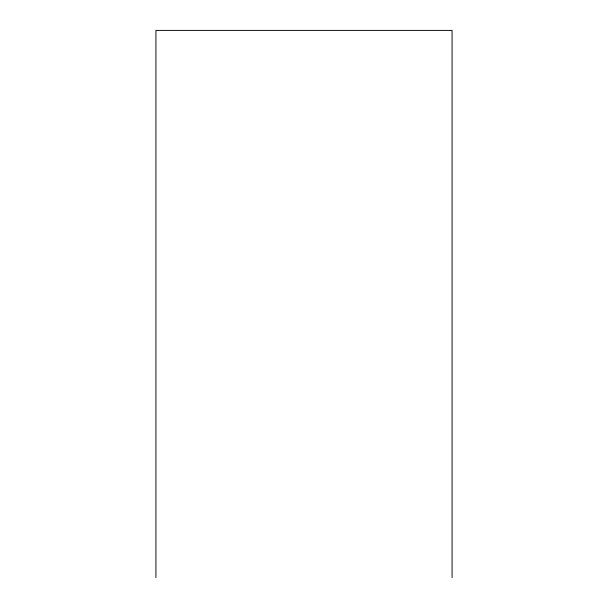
<?xml version="1.0" encoding="UTF-8"?>
<svg xmlns="http://www.w3.org/2000/svg" width="608" height="608" viewBox="0 0 608 608"><rect width="100%" height="100%" fill="white"/><g stroke="black" fill="none" stroke-linecap="round" stroke-linejoin="round"><path stroke-width="0.91" d="M452.071 577.6L452.071 30.4L155.929 30.4L155.929 577.6"/></g></svg>
